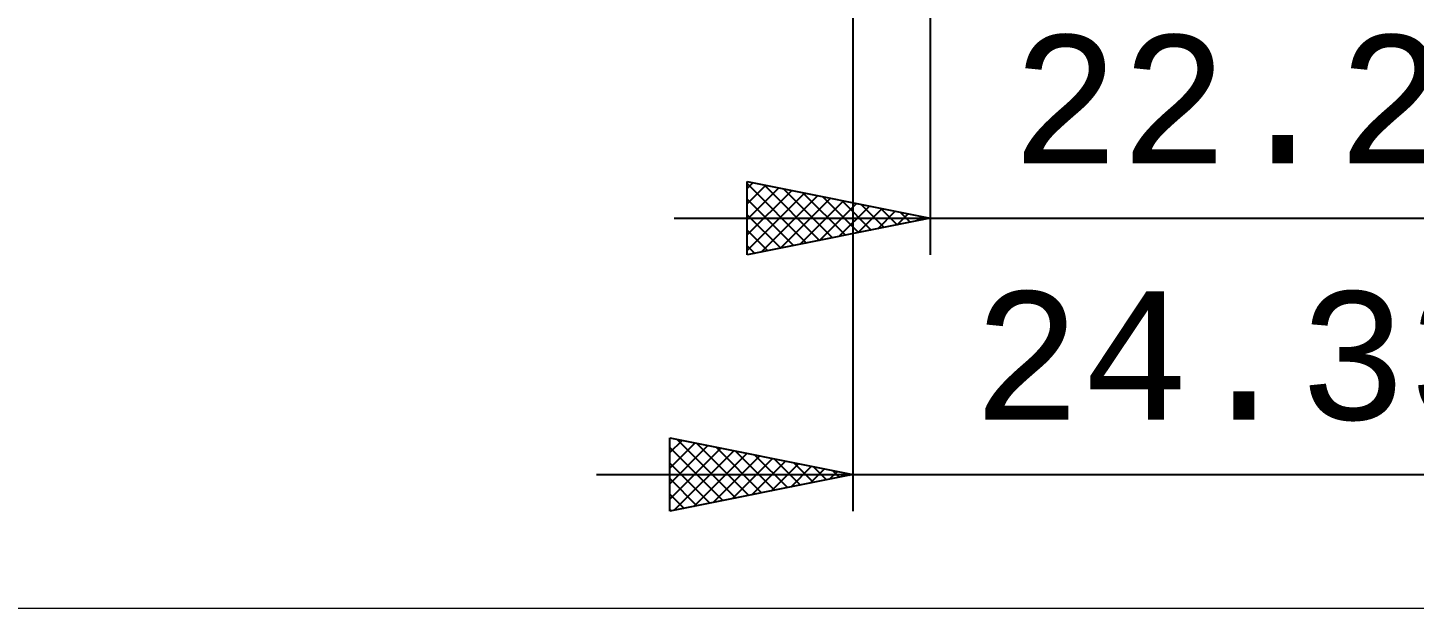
# Model space of a CAD drawing. Header units: millimetres. Extents: x -77 to 81, y -33 to 48.
# Drawn here: x -6.14 to 31.74, y -33 to -17.15 of the extents above; entities that cross this region are included whole.
import ezdxf
from ezdxf.enums import TextEntityAlignment as Align

# ---------------------------------------------------------------- set-up
doc = ezdxf.new("R2010")
doc.units = ezdxf.units.MM
doc.header["$LTSCALE"] = 4.8
doc.layers.add('2', color=7, linetype='CONTINUOUS')
doc.layers.add('INFTOTAL', color=9, linetype='CONTINUOUS')
doc.styles.get("Standard").update_dxf_attribs({"font": 'Monospac821 BT'})

msp = doc.modelspace()

# ---------------------------------------------------------------- linework, layer by layer
at = {"layer": '2', "color": 7, "linetype": 'CONTINUOUS', "lineweight": 25}
for p, q in [((18.52, -3.35), (18.52, -23.35)), ((16.404, -3.5), (16.404, -30.35)), ((13.52, -23.35), (13.52, -21.35)), ((13.52, -21.35), (18.52, -22.35)), ((13.52, -21.534), (13.673, -21.381)), ((13.52, -21.405), (15.141, -23.026)), ((13.52, -21.958), (14.027, -21.451)), ((13.52, -22.383), (14.381, -21.522)), ((13.981, -21.442), (15.494, -22.955)), ((14.512, -21.548), (15.848, -22.884)), ((13.52, -22.807), (14.734, -21.593)), ((13.52, -23.231), (15.088, -21.664)), ((13.52, -21.829), (14.787, -23.097)), ((13.902, -23.274), (15.441, -21.734)), ((14.432, -23.168), (15.795, -21.805)), ((14.963, -23.061), (16.148, -21.876)), ((15.042, -21.654), (16.201, -22.814)), ((15.493, -22.955), (16.502, -21.946)), ((15.572, -21.76), (16.555, -22.743)), ((16.103, -21.867), (16.908, -22.672)), ((13.52, -22.254), (14.434, -23.167)), ((16.023, -22.849), (16.855, -22.017)), ((16.554, -22.743), (17.209, -22.088)), ((16.633, -21.973), (17.262, -22.602)), ((17.084, -22.637), (17.563, -22.159)), ((17.163, -22.079), (17.616, -22.531)), ((17.614, -22.531), (17.916, -22.229)), ((17.694, -22.185), (17.969, -22.46)), ((18.145, -22.425), (18.27, -22.3)), ((18.224, -22.291), (18.323, -22.389)), ((11.52, -22.35), (47.738, -22.35)), ((18.52, -22.35), (13.52, -23.35)), ((13.52, -22.678), (14.08, -23.238)), ((13.52, -23.102), (13.726, -23.309)), ((11.404, -30.35), (11.404, -28.35)), ((11.404, -28.35), (16.404, -29.35)), ((11.607, -28.391), (13.206, -29.99)), ((11.404, -28.751), (11.738, -28.417)), ((11.404, -29.176), (12.092, -28.488)), ((11.404, -29.6), (12.446, -28.558)), ((11.404, -28.612), (12.853, -30.06)), ((11.404, -30.024), (12.799, -28.629)), ((11.527, -30.325), (13.153, -28.7)), ((12.057, -30.219), (13.506, -28.77)), ((12.138, -28.497), (13.56, -29.919)), ((12.668, -28.603), (13.913, -29.848)), ((13.198, -28.709), (14.267, -29.777)), ((11.404, -29.036), (12.499, -30.131)), ((12.588, -30.113), (13.86, -28.841)), ((13.118, -30.007), (14.213, -28.912)), ((13.648, -29.901), (14.567, -28.983)), ((13.729, -28.815), (14.62, -29.707)), ((14.179, -29.795), (14.92, -29.053)), ((14.259, -28.921), (14.974, -29.636)), ((14.709, -29.689), (15.274, -29.124)), ((14.789, -29.027), (15.328, -29.565)), ((15.32, -29.133), (15.681, -29.495)), ((9.404, -29.35), (47.738, -29.35)), ((16.404, -29.35), (11.404, -30.35)), ((11.404, -29.46), (12.146, -30.202)), ((15.239, -29.583), (15.627, -29.195)), ((15.77, -29.477), (15.981, -29.265)), ((15.85, -29.239), (16.035, -29.424)), ((16.3, -29.371), (16.335, -29.336)), ((16.38, -29.345), (16.388, -29.353)), ((11.404, -29.884), (11.792, -30.272)), ((11.404, -30.309), (11.438, -30.343))]:
    msp.add_line(p, q, dxfattribs=at)
at = {"layer": 'INFTOTAL', "color": 9, "linetype": 'CONTINUOUS', "lineweight": 18}
msp.add_line((-77.288, -33), (81.112, -33), dxfattribs=at)

# ---------------------------------------------------------------- texts
at = {"layer": '2', "color": 7, "linetype": 'CONTINUOUS', "lineweight": 25}
for s, p in [('22.218', (29.629, -20.85)), ('24.334', (28.571, -27.85))]:
    msp.add_text(s, height=3.5, dxfattribs=at).set_placement(p, align=Align.CENTER)

doc.saveas('drawing.dxf')
